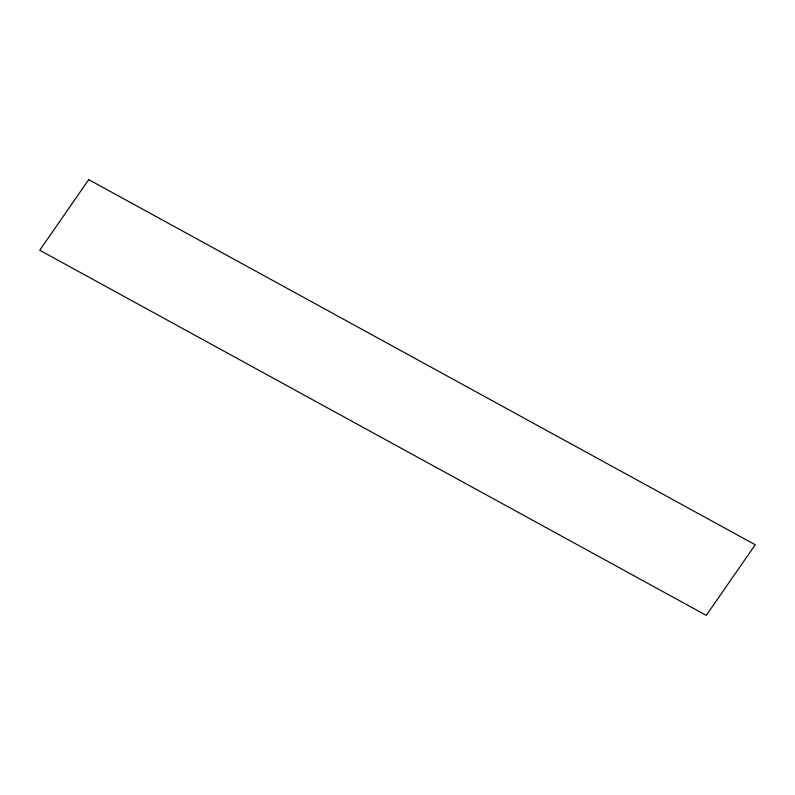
<?xml version="1.0" encoding="UTF-8"?>
<svg xmlns="http://www.w3.org/2000/svg" width="795" height="795" viewBox="0 0 795 795"><rect width="100%" height="100%" fill="white"/><g stroke="black" fill="none" stroke-linecap="round" stroke-linejoin="round"><path stroke-width="1.19" d="M88.712 179.64L39.75 250.246L706.288 615.36L755.25 544.754L88.712 179.64"/></g></svg>
